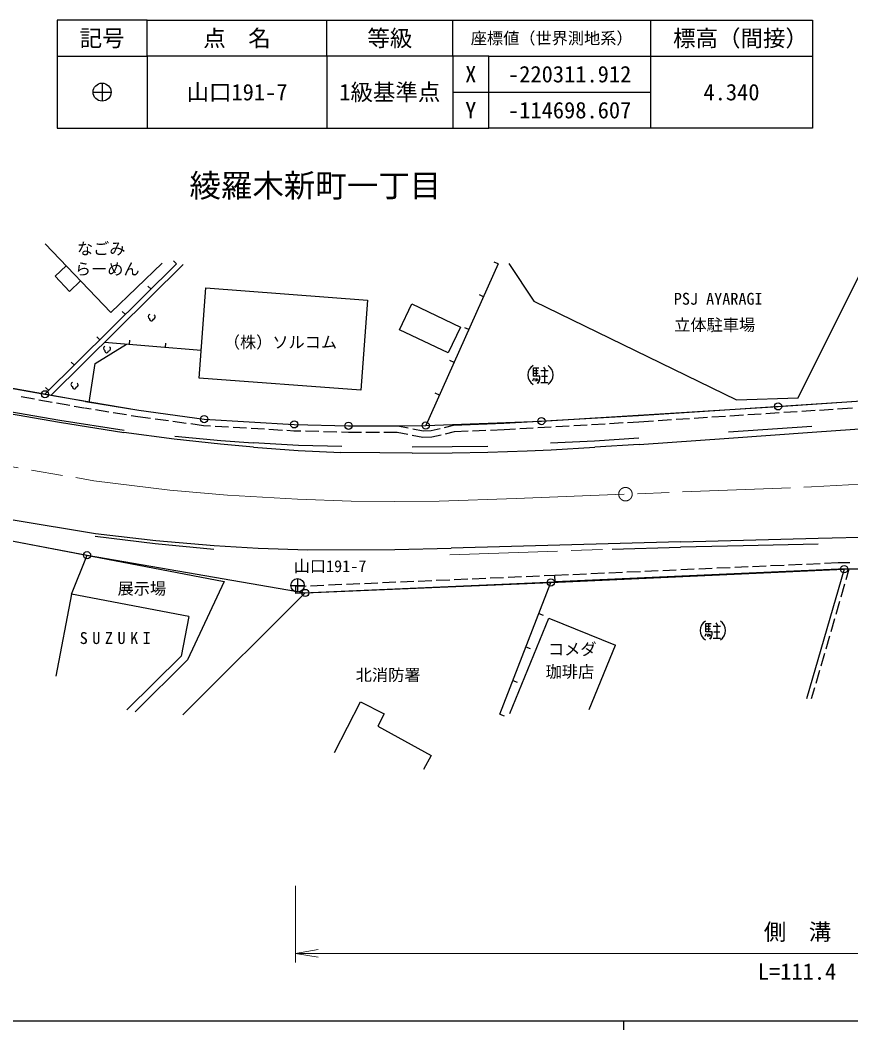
# Model space of a CAD drawing. Units: millimetres at full size, sheet at 1:1000; details may follow other scales. Extents: x 40000 to 680000, y 20000 to 380000.
# Drawn here: x 200887 to 293268, y 204000 to 316255 of the extents above; entities that cross this region are included whole.
import ezdxf
from ezdxf.enums import TextEntityAlignment as Align

# ---------------------------------------------------------------- set-up
doc = ezdxf.new("R2010")
doc.units = ezdxf.units.MM
doc.header["$LTSCALE"] = 1000
doc.linetypes.add('CHAIN', pattern=[18.5, 12, -1.5, 3.5, -1.5])
for name, color, linetype, lineweight in [('M-BGD', 7, 'Continuous', 25), ('M-BMK', 2, 'CHAIN', 13), ('M-BMK-HTXT', 7, 'Continuous', 13), ('M-BMK-ROW', 30, 'Continuous', 25), ('M-BMK-SRVR', 3, 'Continuous', 25), ('M-STR-HTXT', 7, 'Continuous', 13), ('M-STR-STRC', 7, 'Continuous', 25), ('M-TTL-BAND', 7, 'Continuous', 25)]:
    doc.layers.add(name, color=color, linetype=linetype, lineweight=lineweight)
doc.styles.add('ＭＳ ゴシック', font='')
doc.styles.get('ＭＳ ゴシック').set_extended_font_data('MS Gothic')

# ---------------------------------------------------------------- blocks, each defined once
blk = doc.blocks.new('open_arrow')
at = {"color": 0, "linetype": 'Continuous', "lineweight": -2}
blk.add_lwpolyline([(7.5, 1.25), (0, 0), (7.5, -1.25)], dxfattribs=at)

msp = doc.modelspace()

# ---------------------------------------------------------------- linework, layer by layer
at = {"layer": 'M-BGD'}
for p, q in [((203678, 291383), (210985, 283763)), ((287412, 274276), (295847, 291218)), ((218278, 289152), (203645, 274659)), ((204308, 274541), (219017, 289107)), ((206012, 288949), (204788, 287776)), ((210985, 283763), (216672, 289250)), ((218278, 289152), (217926, 289507)), ((254061, 289159), (245986, 271185)), ((254061, 289159), (253605, 289364)), ((255247, 289217), (258027, 285017)), ((204788, 287776), (206389, 286105)), ((206389, 286105), (207613, 287279)), ((215436, 286337), (215084, 286692)), ((220793, 276448), (221543, 286482)), ((221543, 286482), (239529, 285139)), ((239529, 285139), (238779, 275104)), ((252422, 285510), (251966, 285715)), ((243064, 281834), (244428, 284716)), ((244428, 284716), (249869, 282140)), ((258027, 285017), (280564, 274057)), ((212594, 283522), (212242, 283878)), ((248504, 279258), (243064, 281834)), ((249869, 282140), (248504, 279258)), ((250782, 281862), (250326, 282066)), ((209752, 280708), (209400, 281063)), ((213051, 280192), (213092, 280690)), ((209240, 278095), (212698, 280221)), ((221024, 279533), (210279, 280421)), ((217037, 279863), (217078, 280361)), ((221024, 279533), (221065, 280032)), ((249143, 278213), (248687, 278418)), ((208100, 273867), (185632, 277861)), ((206910, 277893), (206558, 278248)), ((208576, 273754), (209240, 278095)), ((257966, 276662), (257966, 277600)), ((257966, 277600), (258552, 277600)), ((257966, 277309), (258497, 277309)), ((258264, 277600), (258264, 276662)), ((258794, 277309), (259615, 277309)), ((258794, 277309), (259609, 277309)), ((259085, 277665), (259260, 277370)), ((259198, 277309), (259198, 275957)), ((238779, 275104), (220793, 276448)), ((257969, 276426), (257852, 276136)), ((257966, 277015), (258493, 277015)), ((258674, 276662), (257966, 276662)), ((258086, 276428), (258147, 276136)), ((258263, 276426), (258321, 276138)), ((258380, 276426), (258497, 276191)), ((258616, 276067), (258674, 276358)), ((258674, 276358), (258674, 276662)), ((258852, 276662), (259551, 276662)), ((204068, 275078), (203716, 275433)), ((258383, 275961), (258493, 275899)), ((258493, 275899), (258616, 276067)), ((258791, 275957), (259606, 275957)), ((202474, 274105), (200998, 274368)), ((204444, 273755), (202967, 274018)), ((247504, 274564), (247048, 274769)), ((280564, 274057), (287412, 274276)), ((198613, 272950), (205284, 271799)), ((206413, 273405), (204936, 273667)), ((207969, 273128), (206905, 273317)), ((208034, 273169), (208779, 273047)), ((208147, 273860), (214068, 272890)), ((209272, 272966), (210752, 272724)), ((214068, 272890), (221349, 271904)), ((269652, 272311), (293394, 273847)), ((287804, 272784), (289301, 272881)), ((289800, 272913), (291297, 273010)), ((291796, 273042), (293440, 273148)), ((205284, 271799), (212468, 270665)), ((211246, 272643), (212726, 272401)), ((213219, 272320), (213964, 272198)), ((213964, 272198), (215390, 272005)), ((215885, 271938), (217372, 271736)), ((217867, 271669), (219354, 271468)), ((221349, 271904), (231365, 271314)), ((254664, 271439), (269652, 272311)), ((269695, 271613), (271338, 271719)), ((271837, 271751), (273334, 271848)), ((273833, 271880), (275330, 271977)), ((275829, 272010), (277326, 272106)), ((277825, 272139), (279322, 272235)), ((279821, 272268), (281318, 272364)), ((281817, 272397), (283313, 272494)), ((283812, 272526), (285309, 272623)), ((285808, 272655), (287305, 272752)), ((219849, 271401), (221275, 271208)), ((221287, 271207), (222069, 271161)), ((222568, 271131), (224065, 271043)), ((224564, 271014), (226062, 270926)), ((226561, 270896), (228058, 270808)), ((228557, 270779), (230055, 270690)), ((230554, 270661), (231335, 270615)), ((231335, 270615), (232113, 270595)), ((231365, 271314), (237398, 271159)), ((232613, 270582), (234112, 270543)), ((237398, 271159), (242870, 271156)), ((242870, 271156), (244051, 270926)), ((244542, 270830), (245723, 270600)), ((245723, 270600), (246592, 270624)), ((246592, 270624), (247597, 270862)), ((248084, 270977), (249089, 271215)), ((249089, 271215), (254664, 271439)), ((249184, 270518), (250692, 270579)), ((251192, 270599), (252691, 270659)), ((253190, 270679), (254698, 270740)), ((254698, 270740), (255957, 270813)), ((256456, 270842), (257954, 270929)), ((258453, 270958), (259950, 271046)), ((260449, 271075), (261947, 271162)), ((262446, 271191), (263943, 271278)), ((264443, 271307), (265940, 271394)), ((266439, 271423), (267937, 271510)), ((268436, 271539), (269695, 271613)), ((288938, 271083), (279647, 270455)), ((218084, 270020), (223193, 269528)), ((223193, 269528), (226813, 269245)), ((234612, 270530), (236111, 270492)), ((236611, 270479), (237389, 270459)), ((237389, 270459), (238845, 270458)), ((239345, 270458), (240845, 270457)), ((241345, 270457), (242802, 270456)), ((242802, 270456), (243988, 270225)), ((244479, 270129), (245665, 269898)), ((245665, 269898), (246684, 269926)), ((246684, 269926), (247691, 270165)), ((248177, 270280), (249184, 270518)), ((264756, 269439), (259879, 269244)), ((269681, 269797), (264756, 269439)), ((231844, 268983), (226813, 269245)), ((236674, 268862), (231844, 268983)), ((244467, 268817), (248921, 268846)), ((248921, 268846), (252895, 268909)), ((200131, 258340), (223589, 253834)), ((209212, 258893), (215895, 258089)), ((215895, 258089), (222441, 257442)), ((266738, 257450), (274332, 257676)), ((281309, 257807), (274332, 257676)), ((289654, 258012), (281309, 257807)), ((206596, 252451), (208324, 256766)), ((291889, 255207), (260371, 253816)), ((267862, 254847), (266364, 254781)), ((269860, 254935), (268362, 254869)), ((271858, 255023), (270360, 254957)), ((273856, 255111), (272358, 255045)), ((275855, 255200), (274356, 255134)), ((277853, 255288), (276354, 255222)), ((279851, 255376), (278352, 255310)), ((281849, 255464), (280350, 255398)), ((283847, 255552), (282348, 255486)), ((285845, 255640), (284346, 255574)), ((287843, 255729), (286344, 255663)), ((289841, 255817), (288342, 255751)), ((292524, 255215), (288344, 240787)), ((291869, 255906), (290340, 255839)), ((293141, 255924), (291869, 255906)), ((298923, 255302), (291889, 255207)), ((293046, 255222), (292698, 254021)), ((223589, 253834), (219511, 245140)), ((260372, 253766), (231521, 252523)), ((242667, 253754), (241169, 253689)), ((244666, 253840), (243167, 253775)), ((246664, 253926), (245165, 253861)), ((248662, 254012), (247163, 253947)), ((250660, 254098), (249161, 254033)), ((252658, 254184), (251160, 254120)), ((254656, 254270), (253158, 254206)), ((254239, 239107), (259901, 253745)), ((256654, 254356), (255156, 254292)), ((258653, 254442), (257154, 254378)), ((260340, 254515), (259152, 254464)), ((261868, 254582), (260340, 254515)), ((260371, 253816), (260340, 254515)), ((263866, 254671), (262368, 254605)), ((265864, 254759), (264366, 254693)), ((232677, 253323), (231489, 253272)), ((231489, 253272), (231521, 252523)), ((234675, 253409), (233176, 253345)), ((236673, 253495), (235174, 253431)), ((238671, 253582), (237172, 253517)), ((240669, 253668), (239171, 253603)), ((292559, 253541), (292142, 252100)), ((206596, 252451), (204857, 243335)), ((219640, 249963), (206596, 252451)), ((218962, 239018), (232600, 252569)), ((292003, 251620), (291585, 250179)), ((219640, 249963), (218796, 245559)), ((255339, 239161), (259679, 249783)), ((258568, 250299), (259034, 250118)), ((259679, 249783), (267085, 246757)), ((278253, 249248), (278427, 248953)), ((291446, 249699), (291029, 248258)), ((277134, 248245), (277134, 249183)), ((277134, 249183), (277719, 249183)), ((277134, 248892), (277664, 248892)), ((277134, 248598), (277661, 248598)), ((277842, 248245), (277134, 248245)), ((277431, 249183), (277431, 248245)), ((277842, 247941), (277842, 248245)), ((277962, 248892), (278783, 248892)), ((277962, 248892), (278776, 248892)), ((278020, 248245), (278718, 248245)), ((278366, 248892), (278366, 247541)), ((277136, 248009), (277019, 247719)), ((277254, 248011), (277314, 247719)), ((277430, 248009), (277489, 247721)), ((277547, 248009), (277665, 247774)), ((277551, 247544), (277661, 247482)), ((277661, 247482), (277784, 247650)), ((277784, 247650), (277842, 247941)), ((277958, 247541), (278773, 247541)), ((290890, 247778), (290472, 246337)), ((257125, 246568), (257591, 246388)), ((264159, 239596), (267085, 246757)), ((290333, 245857), (289916, 244416)), ((218796, 245559), (212730, 239589)), ((213673, 239340), (219511, 245140)), ((289777, 243936), (289360, 242495)), ((255682, 242838), (256148, 242657)), ((289220, 242015), (288872, 240813)), ((235826, 234815), (238753, 240472)), ((238753, 240472), (241369, 239132)), ((241369, 239132), (240676, 237779)), ((254239, 239107), (254705, 238927)), ((240676, 237779), (246589, 234500)), ((246589, 234500), (245736, 232961))]:
    msp.add_line(p, q, dxfattribs=at)
for centre, radius, start, end in [((215357, 283299), 240, 105.72277, 249.55621), ((215483, 283033), 214, 168.803, 355.74582), ((215675, 283256), 240, 274.9926, 58.82604), ((210379, 279765), 240, 105.72277, 249.55621), ((210505, 279499), 214, 168.803, 355.74582), ((210697, 279721), 240, 274.9926, 58.82604), ((258626, 276809), 1264, 123.85503, 236.14497), ((258898, 276809), 1264, 303.85503, 56.14497), ((206777, 275743), 240, 105.72277, 249.55621), ((206903, 275477), 214, 168.803, 355.74582), ((207095, 275700), 240, 274.9926, 58.82604), ((277794, 248392), 1264, 123.85503, 236.14497), ((278065, 248392), 1264, 303.85503, 56.14497)]:
    msp.add_arc(centre, radius, start, end, dxfattribs=at)
at = {"layer": 'M-BMK'}
for p, q in [((188841, 268509), (209072, 265050)), ((209072, 265050), (217531, 263993)), ((288880, 264368), (316390, 265808)), ((217531, 263993), (223941, 263435)), ((256066, 263076), (288880, 264368)), ((223941, 263435), (231724, 262995)), ((231724, 262995), (237682, 262791)), ((237682, 262791), (242560, 262755)), ((242560, 262755), (247499, 262790)), ((247499, 262790), (256066, 263076)), ((248661, 256814), (266738, 257450))]:
    msp.add_line(p, q, dxfattribs=at)
msp.add_circle((268204, 263554), 750, dxfattribs=at)
at = {"layer": 'M-BMK-ROW'}
for points in [[(71857, 299708), (91484, 296705), (96830, 295315), (137787, 286922), (149369, 286572), (167747, 281168), (184634, 278035), (203645, 274659), (214068, 272890), (221349, 271904), (231365, 271314), (237398, 271159), (245986, 271185), (258859, 271683), (285179, 273316), (293908, 273880), (302479, 274442), (321851, 275723), (349399, 277530)], [(177607, 262537), (200131, 258340), (208324, 256766), (232600, 252569), (259901, 253745), (292524, 255215), (298923, 255302), (342815, 256299)]]:
    msp.add_lwpolyline(points, dxfattribs=at)
for centre in [(203645, 274659), (285179, 273316), (221349, 271904), (231365, 271314), (258859, 271683), (237398, 271159), (245986, 271185), (208324, 256766), (292524, 255215), (259901, 253745), (232600, 252569)]:
    msp.add_circle(centre, 400, dxfattribs=at)
at = {"layer": 'M-BMK-SRVR'}
for p, q in [((214999, 316255), (204999, 316255)), ((204999, 316255), (204999, 312255)), ((214999, 312255), (214999, 316255)), ((214999, 316255), (234999, 316255)), ((234999, 312255), (234999, 316255)), ((234999, 316255), (248999, 316255)), ((248999, 312255), (248999, 316255)), ((248999, 316255), (270999, 316255)), ((270999, 316255), (270999, 312255)), ((270999, 316255), (288999, 316255)), ((288999, 316255), (288999, 312255)), ((204999, 312255), (214999, 312255)), ((204999, 312255), (204999, 304255)), ((234999, 312255), (214999, 312255)), ((214999, 312255), (214999, 304255)), ((248999, 312255), (234999, 312255)), ((234999, 312255), (234999, 304255)), ((252999, 312255), (248999, 312255)), ((248999, 312255), (248999, 308255)), ((252999, 308255), (252999, 312255)), ((252999, 312255), (270999, 312255)), ((270999, 312255), (270999, 308255)), ((270999, 312255), (288999, 312255)), ((288999, 312255), (288999, 304255)), ((209999, 309255), (209999, 307255)), ((208999, 308255), (210999, 308255)), ((248999, 308255), (252999, 308255)), ((248999, 308255), (248999, 304255)), ((252999, 304255), (252999, 308255)), ((252999, 308255), (270999, 308255)), ((270999, 308255), (270999, 304255)), ((204999, 304255), (214999, 304255)), ((214999, 304255), (234999, 304255)), ((234999, 304255), (248999, 304255)), ((248999, 304255), (252999, 304255)), ((270999, 304255), (252999, 304255)), ((288999, 304255), (270999, 304255)), ((231735, 254162), (231735, 252663)), ((230985, 253413), (232485, 253413))]:
    msp.add_line(p, q, dxfattribs=at)
for centre, radius in [((209999, 308255), 1000), ((231735, 253413), 750)]:
    msp.add_circle(centre, radius, dxfattribs=at)
at = {"layer": 'M-STR-HTXT'}
for p, q in [((231521, 220000), (231521, 211500)), ((231521, 212500), (342815, 212500))]:
    msp.add_line(p, q, dxfattribs=at)
at = {"layer": 'M-STR-STRC'}
for p, q in [((198570, 272703), (205243, 271552)), ((205243, 271552), (212429, 270418)), ((288985, 270445), (303477, 271516)), ((218030, 269687), (212429, 270418)), ((223180, 269114), (218030, 269687)), ((269727, 269076), (279709, 269783)), ((279709, 269783), (288985, 270445)), ((226824, 268772), (223180, 269114)), ((226824, 268772), (231809, 268402)), ((231809, 268402), (236558, 268204)), ((252906, 268209), (257257, 268380)), ((257257, 268380), (259941, 268502)), ((259941, 268502), (264813, 268763)), ((269727, 269076), (264813, 268763)), ((240891, 268143), (236558, 268204)), ((244472, 268117), (240891, 268143)), ((244472, 268117), (248932, 268146)), ((248932, 268146), (252906, 268209)), ((200109, 260686), (209262, 259191)), ((209262, 259191), (215963, 258419)), ((215963, 258419), (222450, 257848)), ((274331, 258268), (248827, 257564)), ((274331, 258268), (281335, 258447)), ((281335, 258447), (289633, 258646)), ((289633, 258646), (301561, 258940)), ((222450, 257848), (227364, 257570)), ((227364, 257570), (232861, 257351)), ((232861, 257351), (242541, 257394)), ((242541, 257394), (248827, 257564))]:
    msp.add_line(p, q, dxfattribs=at)
at = {"layer": 'M-TTL-BAND'}
for p, q in [((40000, 205000), (579000, 205000)), ((268000, 205000), (268000, 204000))]:
    msp.add_line(p, q, dxfattribs=at)

# ---------------------------------------------------------------- block references
at = {"layer": 'M-STR-HTXT', "xscale": 333, "yscale": 333}
msp.add_blockref('open_arrow', (231521, 212500), dxfattribs=at)

# ---------------------------------------------------------------- texts
at = {"layer": 'M-BGD', "style": 'ＭＳ ゴシック'}
for s, p in [('なごみ', (209899, 290855)), ('らーめん', (210574, 288593)), ('PSJ AYARAGI', (278521, 285281)), ('立体駐車場', (278127, 282371)), ('（株）ソルコム', (229831, 280454)), ('展示場', (214419, 253062)), ('コメダ', (262288, 246327)), ('北消防署', (241810, 243457)), ('珈琲店', (262032, 243812))]:
    msp.add_text(s, height=1320, dxfattribs=at).set_placement(p, align=Align.MIDDLE_CENTER)
at = {"layer": 'M-BGD', "insert": (211707, 247545), "char_height": 1320, "attachment_point": 5, "style": 'ＭＳ ゴシック'}
msp.add_mtext('\\T1.56;SUZUKI', dxfattribs=at)
at = {"layer": 'M-BMK-HTXT', "style": 'ＭＳ ゴシック'}
msp.add_text('綾羅木新町一丁目', height=2566, dxfattribs=at).set_placement((233715, 297866), align=Align.MIDDLE_CENTER)
at = {"layer": 'M-BMK-SRVR', "style": 'ＭＳ ゴシック'}
for s, height, p in [('点\u3000名', 1833, (224999, 314255)), ('等級', 1833, (241999, 314255)), ('標高（間接）', 1833, (280999, 314255)), ('記号', 1833, (209999, 314255)), ('座標値（世界測地系）', 1320, (259999, 314255)), ('X', 1833, (250999, 310255)), ('-220311.912', 1833, (261999, 310255)), ('山口191-7', 1833, (224999, 308255)), ('1級基準点', 1833, (241999, 308255)), ('4.340', 1833, (279999, 308255)), ('Y', 1833, (250999, 306255)), ('-114698.607', 1833, (261999, 306255))]:
    msp.add_text(s, height=height, dxfattribs=at).set_placement(p, align=Align.MIDDLE_CENTER)
msp.add_text('山口191-7', height=1320, dxfattribs=at).set_placement((231300, 254497), align=Align.BOTTOM_LEFT)
at = {"layer": 'M-STR-HTXT', "style": 'ＭＳ ゴシック'}
msp.add_text('側\u3000溝', height=1833, dxfattribs=at).set_placement((287342, 214892), align=Align.MIDDLE_CENTER)
msp.add_text('L=111.4', height=1833, dxfattribs=at).set_placement((287288, 209014), align=Align.BOTTOM_CENTER)

doc.saveas('drawing.dxf')
